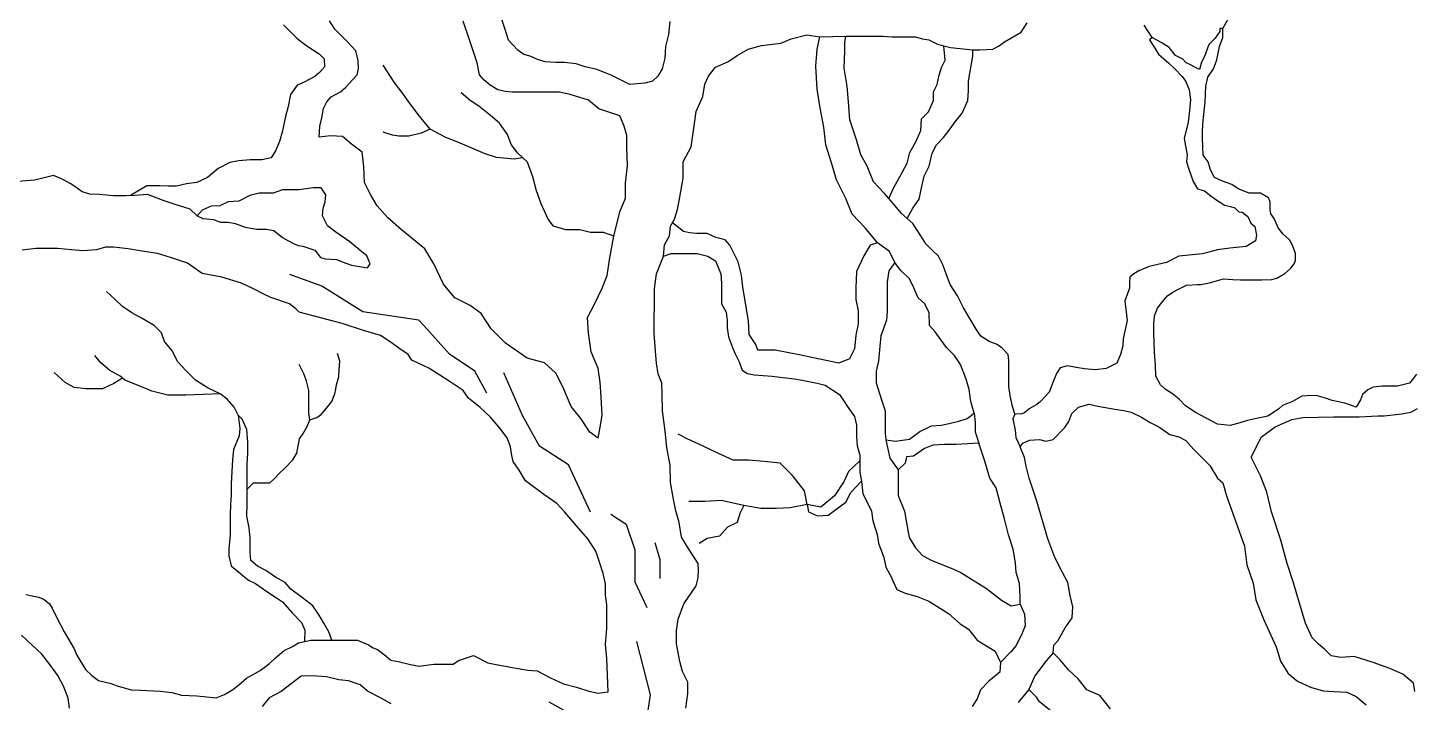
# Model space of a CAD drawing. Header units: millimetres. Extents: x -8050 to 7892, y -21 to 20150.
# Drawn here: x -4288 to 685, y 13272 to 15691 of the extents above; entities that cross this region are included whole.
import ezdxf

# ---------------------------------------------------------------- set-up
doc = ezdxf.new("R2010")
doc.units = ezdxf.units.MM
doc.layers.add('ceco.net 158', color=7, linetype='Continuous')

msp = doc.modelspace()

# ---------------------------------------------------------------- linework, layer by layer
at = {"layer": 'ceco.net 158'}
for p, q in [((-3186.1, 15685.5), (-3205.9, 15715.8)), ((-2575.1, 15684.8), (-2590.8, 15731.7)), ((-1, 15688.9), (20.2, 15726.3)), ((-3370.5, 15701.4), (-3323.1, 15654.1)), ((-3140, 15639.5), (-3186.1, 15685.5)), ((-2704.2, 15651.3), (-2726.1, 15714.7)), ((-2563.9, 15646.8), (-2575.1, 15684.8)), ((-1989.4, 15666.9), (-2000.6, 15624.4)), ((-1984.9, 15713.8), (-1989.4, 15666.9)), ((-1549.4, 15651.8), (-1493.6, 15665.2)), ((-1493.6, 15665.2), (-1446.7, 15658.5)), ((-784.2, 15640.6), (-725, 15675.2)), ((-725, 15675.2), (-703.7, 15709.1)), ((-255.1, 15656), (-283.6, 15700.8)), ((-12, 15678), (-29.2, 15654.3)), ((-1, 15688.9), (-12, 15688.9)), ((-12, 15688.9), (-12, 15678)), ((-2, 15656.1), (-1, 15688.9)), ((-3323.1, 15654.1), (-3290.4, 15628.6)), ((-3290.4, 15628.6), (-3243.1, 15597.7)), ((-3111.1, 15607.9), (-3140, 15639.5)), ((-2676.3, 15565.8), (-2704.2, 15651.3)), ((-2530.4, 15611), (-2563.9, 15646.8)), ((-2000.6, 15624.4), (-2002.8, 15582)), ((-1703.3, 15613.9), (-1656.4, 15627.2)), ((-1656.4, 15627.2), (-1587.3, 15636.2)), ((-1587.3, 15636.2), (-1549.4, 15651.8)), ((-1456.1, 15614.5), (-1446.7, 15658.5)), ((-1446.7, 15658.5), (-1353.1, 15660.7)), ((-1357.6, 15638), (-1353.1, 15660.7)), ((-1357.6, 15608.9), (-1357.6, 15638)), ((-1353.1, 15660.7), (-1312.9, 15660.7)), ((-1312.9, 15660.7), (-1261.6, 15660.7)), ((-1261.6, 15660.7), (-1221.4, 15660.7)), ((-1221.4, 15660.7), (-1188, 15658.5)), ((-1188, 15658.5), (-1138.9, 15658.5)), ((-1138.9, 15658.5), (-1105.4, 15658.5)), ((-1105.4, 15658.5), (-1078.7, 15651.8)), ((-1078.7, 15651.8), (-1056.4, 15647.3)), ((-1056.4, 15647.3), (-1025.1, 15631.7)), ((-1025.1, 15631.7), (-978.3, 15620.6)), ((-996.9, 15575.3), (-1001.7, 15626.1)), ((-978.3, 15620.6), (-898, 15611.6)), ((-826.6, 15613.9), (-806.5, 15625)), ((-806.5, 15625), (-784.2, 15640.6)), ((-255.1, 15656), (-264.3, 15648)), ((-264.3, 15648), (-244.8, 15618.3)), ((-223.1, 15637.7), (-255.1, 15656)), ((-244.8, 15618.3), (-232.2, 15596.5)), ((-194.5, 15620.5), (-223.1, 15637.7)), ((-171.6, 15591.9), (-194.5, 15620.5)), ((-52, 15630.7), (-67.4, 15588)), ((-29.2, 15654.3), (-52, 15630.7)), ((-22.9, 15576.1), (-13.8, 15624.3)), ((-13.8, 15624.3), (-2, 15656.1)), ((-3243.1, 15597.7), (-3224.9, 15579.5)), ((-3224.9, 15579.5), (-3223, 15550.4)), ((-3103.2, 15573.7), (-3111.1, 15607.9)), ((-3101.9, 15543.4), (-3103.2, 15573.7)), ((-2667.6, 15522.6), (-2676.3, 15565.8)), ((-2508.1, 15595.4), (-2530.4, 15611)), ((-2485.7, 15588.7), (-2508.1, 15595.4)), ((-2458.9, 15577.5), (-2485.7, 15588.7)), ((-2432, 15568.6), (-2458.9, 15577.5)), ((-2394, 15566.3), (-2432, 15568.6)), ((-2362.7, 15566.3), (-2394, 15566.3)), ((-2320.3, 15561.8), (-2362.7, 15566.3)), ((-2002.8, 15582), (-2011.8, 15544)), ((-1821.5, 15549.2), (-1776.9, 15569.3)), ((-1776.9, 15569.3), (-1743.4, 15591.6)), ((-1743.4, 15591.6), (-1703.3, 15613.9)), ((-1461.2, 15552.9), (-1456.1, 15614.5)), ((-1359.8, 15546.2), (-1357.6, 15608.9)), ((-1010.3, 15548.4), (-996.9, 15575.3)), ((-902.8, 15561.9), (-898.3, 15588.7)), ((-898.3, 15588.7), (-898, 15611.6)), ((-898, 15611.6), (-873.5, 15611.6)), ((-873.5, 15611.6), (-826.6, 15613.9)), ((-232.2, 15596.5), (-195.6, 15564.5)), ((-145.3, 15578.2), (-171.6, 15591.9)), ((-133.8, 15566.8), (-145.3, 15578.2)), ((-84.7, 15541.6), (-133.8, 15566.8)), ((-77.4, 15567.1), (-84.7, 15541.6)), ((-67.4, 15588), (-77.4, 15567.1)), ((-34.7, 15544.3), (-22.9, 15576.1)), ((-3241.2, 15530.4), (-3257.6, 15515.8)), ((-3223, 15550.4), (-3241.2, 15530.4)), ((-3124.2, 15502.6), (-3105.8, 15522.4)), ((-3105.8, 15522.4), (-3101.9, 15543.4)), ((-2973.5, 15496), (-3013.6, 15557.1)), ((-2650.3, 15503.6), (-2667.6, 15522.6)), ((-2289, 15550.7), (-2320.3, 15561.8)), ((-2246.5, 15541.7), (-2289, 15550.7)), ((-2195.1, 15521.6), (-2246.5, 15541.7)), ((-2128, 15488.1), (-2195.1, 15521.6)), ((-2027.4, 15517.1), (-2047.5, 15499.3)), ((-2011.8, 15544), (-2027.4, 15517.1)), ((-1859.4, 15489), (-1846, 15518)), ((-1846, 15518), (-1821.5, 15549.2)), ((-1456.1, 15470.9), (-1461.2, 15552.9)), ((-1348.6, 15481.2), (-1359.8, 15546.2)), ((-1026, 15488), (-1019.3, 15521.5)), ((-1019.3, 15521.5), (-1010.3, 15548.4)), ((-914, 15499.2), (-902.8, 15561.9)), ((-195.6, 15564.5), (-175, 15545)), ((-175, 15545), (-147.6, 15516.4)), ((-147.6, 15516.4), (-133.8, 15498.1)), ((-55.6, 15513.4), (-34.7, 15544.3)), ((-3321.3, 15484.9), (-3345, 15452.1)), ((-3295.8, 15495.8), (-3321.3, 15484.9)), ((-3257.6, 15515.8), (-3295.8, 15495.8)), ((-3166.4, 15461.8), (-3146.6, 15477.6)), ((-3146.6, 15477.6), (-3124.2, 15502.6)), ((-2946.1, 15460.1), (-2973.5, 15496)), ((-2629.6, 15484.6), (-2650.3, 15503.6)), ((-2601.9, 15469), (-2629.6, 15484.6)), ((-2574.3, 15462.1), (-2601.9, 15469)), ((-2074.4, 15492.6), (-2128, 15488.1)), ((-2047.5, 15499.3), (-2074.4, 15492.6)), ((-1866.1, 15444.4), (-1859.4, 15489)), ((-1445.8, 15404.2), (-1456.1, 15470.9)), ((-1344.1, 15425.2), (-1348.6, 15481.2)), ((-1039.4, 15461.1), (-1026, 15488)), ((-914, 15465.6), (-914, 15499.2)), ((-133.8, 15498.1), (-122.4, 15468.4)), ((-122.4, 15468.4), (-117.8, 15434.1)), ((-63.8, 15452.5), (-62.9, 15481.6)), ((-62.9, 15481.6), (-55.6, 15513.4)), ((-3345, 15452.1), (-3354.1, 15408.4)), ((-3226.9, 15401.3), (-3215.1, 15425)), ((-3215.1, 15425), (-3199.3, 15443.4)), ((-3199.3, 15443.4), (-3166.4, 15461.8)), ((-2916.6, 15418), (-2946.1, 15460.1)), ((-2882.8, 15373.7), (-2916.6, 15418)), ((-2701.4, 15430.6), (-2733.1, 15458)), ((-2669.8, 15409.5), (-2701.4, 15430.6)), ((-2550.1, 15460.4), (-2574.3, 15462.1)), ((-2489.6, 15460.4), (-2550.1, 15460.4)), ((-2446.4, 15460.4), (-2489.6, 15460.4)), ((-2380.7, 15460.4), (-2446.4, 15460.4)), ((-2342.7, 15451.7), (-2380.7, 15460.4)), ((-2277, 15431), (-2342.7, 15451.7)), ((-2239, 15399.9), (-2277, 15431)), ((-1890.7, 15390.8), (-1866.1, 15444.4)), ((-1339.6, 15360.3), (-1344.1, 15425.2)), ((-1057.4, 15389.4), (-1039.4, 15429.7)), ((-1039.4, 15429.7), (-1039.4, 15461.1)), ((-936.4, 15384.9), (-916.2, 15429.7)), ((-916.2, 15429.7), (-914, 15465.6)), ((-117.8, 15434.1), (-121.3, 15394)), ((-71.9, 15358.1), (-64.7, 15424.3)), ((-64.7, 15424.3), (-63.8, 15452.5)), ((-3365, 15368.4), (-3374.1, 15321.1)), ((-3354.1, 15408.4), (-3365, 15368.4)), ((-3240.1, 15338.1), (-3233.5, 15368.4)), ((-3233.5, 15368.4), (-3226.9, 15401.3)), ((-2844.9, 15327.3), (-2882.8, 15373.7)), ((-2627.6, 15375.8), (-2669.8, 15409.5)), ((-2596, 15348.4), (-2627.6, 15375.8)), ((-2164.7, 15375.7), (-2239, 15399.9)), ((-2149.1, 15337.7), (-2164.7, 15375.7)), ((-1897.4, 15339.5), (-1890.7, 15390.8)), ((-1433, 15335), (-1445.8, 15404.2)), ((-1082, 15364.8), (-1057.4, 15389.4)), ((-961, 15353.6), (-936.4, 15384.9)), ((-121.3, 15394), (-125.8, 15352.9)), ((-3374.1, 15321.1), (-3385, 15282.9)), ((-3242.4, 15298.4), (-3240.1, 15338.1)), ((-2844.9, 15327.3), (-2876.5, 15312.5)), ((-2787.9, 15297.8), (-2844.9, 15327.3)), ((-2566.5, 15308.3), (-2596, 15348.4)), ((-2138.7, 15304.9), (-2149.1, 15337.7)), ((-1908.5, 15263.7), (-1897.4, 15339.5)), ((-1425.3, 15270.8), (-1433, 15335)), ((-1315, 15288.6), (-1339.6, 15360.3)), ((-1102.2, 15281.9), (-1084.2, 15322.2)), ((-1084.2, 15322.2), (-1082, 15364.8)), ((-1003.6, 15297.6), (-978.9, 15328.9)), ((-978.9, 15328.9), (-961, 15353.6)), ((-125.8, 15352.9), (-140.7, 15293.4)), ((-74, 15321), (-71.9, 15358.1)), ((-74, 15292.2), (-74, 15321)), ((-3385, 15282.9), (-3399.6, 15250.1)), ((-3201.8, 15303.8), (-3242.4, 15298.4)), ((-3158.6, 15301.1), (-3201.8, 15303.8)), ((-3126.1, 15274), (-3158.6, 15301.1)), ((-3088.3, 15244.3), (-3126.1, 15274)), ((-2979.8, 15306.2), (-3013.6, 15316.7)), ((-2956.6, 15302), (-2979.8, 15306.2)), ((-2920.8, 15302), (-2956.6, 15302)), ((-2876.5, 15312.5), (-2920.8, 15302)), ((-2745.7, 15280.9), (-2787.9, 15297.8)), ((-2705.7, 15264), (-2745.7, 15280.9)), ((-2553.8, 15272.5), (-2566.5, 15308.3)), ((-2530.6, 15240.8), (-2553.8, 15272.5)), ((-2138.7, 15259.9), (-2138.7, 15304.9)), ((-1404.8, 15206.7), (-1425.3, 15270.8)), ((-1299.3, 15234.8), (-1315, 15288.6)), ((-1124.6, 15243.8), (-1102.2, 15281.9)), ((-1043.9, 15241.6), (-1028.2, 15270.7)), ((-1028.2, 15270.7), (-1003.6, 15297.6)), ((-140.7, 15293.4), (-129.3, 15235)), ((-73, 15265.4), (-74, 15292.2)), ((-3414.2, 15224.6), (-3448.7, 15217.4)), ((-3399.6, 15250.1), (-3414.2, 15224.6)), ((-3082.9, 15192.9), (-3088.3, 15244.3)), ((-2646.6, 15238.7), (-2705.7, 15264)), ((-2606.5, 15226.1), (-2646.6, 15238.7)), ((-2543.3, 15219.8), (-2606.5, 15226.1)), ((-2512.7, 15225), (-2543.3, 15219.8)), ((-2494.8, 15209.2), (-2530.6, 15240.8)), ((-2136.4, 15196.4), (-2138.7, 15259.9)), ((-1937.5, 15210.2), (-1908.5, 15263.7)), ((-1276.9, 15194.5), (-1299.3, 15234.8)), ((-1133.5, 15205.7), (-1124.6, 15243.8)), ((-1055.1, 15194.5), (-1043.9, 15241.6)), ((-129.3, 15235), (-131.6, 15209.9)), ((-71.9, 15234.5), (-73, 15265.4)), ((-54.4, 15209.8), (-71.9, 15234.5)), ((-3605.3, 15186.4), (-3643.5, 15153.7)), ((-3563.4, 15208.3), (-3605.3, 15186.4)), ((-3530.6, 15213.7), (-3563.4, 15208.3)), ((-3490.6, 15217.4), (-3530.6, 15213.7)), ((-3448.7, 15217.4), (-3490.6, 15217.4)), ((-3080.1, 15136.1), (-3082.9, 15192.9)), ((-2475.8, 15156.5), (-2494.8, 15209.2)), ((-2143.4, 15133.1), (-2136.4, 15196.4)), ((-1937.5, 15152.2), (-1937.5, 15210.2)), ((-1386.8, 15145.2), (-1404.8, 15206.7)), ((-1254.5, 15138.5), (-1276.9, 15194.5)), ((-1158.2, 15158.7), (-1133.5, 15205.7)), ((-1073, 15158.7), (-1055.1, 15194.5)), ((-131.6, 15209.9), (-124.7, 15187)), ((-124.7, 15187), (-108.1, 15139.2)), ((-46.2, 15182), (-54.4, 15209.8)), ((-31.8, 15154.1), (-46.2, 15182)), ((-4263.4, 15144.8), (-4340.6, 15138.5)), ((-4228.7, 15152.7), (-4263.4, 15144.8)), ((-4195.6, 15160.6), (-4228.7, 15152.7)), ((-4167.2, 15149.5), (-4195.6, 15160.6)), ((-4135.7, 15132.2), (-4167.2, 15149.5)), ((-4118.4, 15121.2), (-4135.7, 15132.2)), ((-4093.2, 15102.3), (-4118.4, 15121.2)), ((-3860.1, 15124.6), (-3919.8, 15088.9)), ((-3843.7, 15124.6), (-3860.1, 15124.6)), ((-3814.6, 15124.6), (-3843.7, 15124.6)), ((-3783.7, 15122.7), (-3814.6, 15124.6)), ((-3754.5, 15122.7), (-3783.7, 15122.7)), ((-3718.1, 15131.8), (-3754.5, 15122.7)), ((-3681.7, 15135.5), (-3718.1, 15131.8)), ((-3643.5, 15153.7), (-3681.7, 15135.5)), ((-3058.5, 15092.9), (-3080.1, 15136.1)), ((-2463.1, 15105.9), (-2475.8, 15156.5)), ((-2143.4, 15080.4), (-2143.4, 15133.1)), ((-1948.7, 15083.1), (-1937.5, 15152.2)), ((-1353.5, 15078.5), (-1386.8, 15145.2)), ((-1216.4, 15098.2), (-1254.5, 15138.5)), ((-1182.8, 15116.1), (-1158.2, 15158.7)), ((-1091, 15075.8), (-1079.8, 15127.3)), ((-1079.8, 15127.3), (-1073, 15158.7)), ((-108.1, 15139.2), (-92, 15113.9)), ((-2.9, 15140.7), (-31.8, 15154.1)), ((31.1, 15129.4), (-2.9, 15140.7)), ((53.8, 15112.9), (31.1, 15129.4)), ((-4064.8, 15094.4), (-4093.2, 15102.3)), ((-4030.1, 15092.8), (-4064.8, 15094.4)), ((-4004.9, 15091.2), (-4030.1, 15092.8)), ((-3981.3, 15088.1), (-4004.9, 15091.2)), ((-3935.6, 15088.1), (-3981.3, 15088.1)), ((-3904, 15089.7), (-3935.6, 15088.1)), ((-3858.3, 15092.8), (-3904, 15089.7)), ((-3798.5, 15070.8), (-3858.3, 15092.8)), ((-3759.1, 15056.6), (-3798.5, 15070.8)), ((-3530.3, 15068.7), (-3568.9, 15066.5)), ((-3491.7, 15089.2), (-3530.3, 15068.7)), ((-3457.6, 15098.2), (-3491.7, 15089.2)), ((-3407.6, 15098.2), (-3457.6, 15098.2)), ((-3373.6, 15109.6), (-3407.6, 15098.2)), ((-3314.5, 15109.6), (-3373.6, 15109.6)), ((-3264.6, 15116.4), (-3314.5, 15109.6)), ((-3235.1, 15116.4), (-3264.6, 15116.4)), ((-3219.2, 15091.4), (-3235.1, 15116.4)), ((-3221.4, 15066.5), (-3219.2, 15091.4)), ((-3034.2, 15052.3), (-3058.5, 15092.9)), ((-2446.3, 15059.5), (-2463.1, 15105.9)), ((-2164.5, 15031.2), (-2143.4, 15080.4)), ((-1957.1, 15039.4), (-1948.7, 15083.1)), ((-1330.4, 15022.1), (-1353.5, 15078.5)), ((-1182.8, 15060.1), (-1216.4, 15098.2)), ((-1199.6, 15079.2), (-1182.8, 15116.1)), ((-1113.4, 15044.5), (-1091, 15075.8)), ((-92, 15113.9), (-66.7, 15105.9)), ((-66.7, 15105.9), (-44.5, 15088.7)), ((-44.5, 15088.7), (-26.3, 15075.6)), ((-26.3, 15075.6), (-10.2, 15064.5)), ((92.9, 15097.5), (53.8, 15112.9)), ((133.1, 15097.5), (92.9, 15097.5)), ((162, 15081), (133.1, 15097.5)), ((168.2, 15066.6), (162, 15081)), ((-3705.5, 15040.8), (-3759.1, 15056.6)), ((-3680.1, 15016.5), (-3705.5, 15040.8)), ((-3662, 15036.9), (-3680.1, 15016.5)), ((-3630.2, 15050.6), (-3662, 15036.9)), ((-3598.4, 15052.8), (-3630.2, 15050.6)), ((-3568.9, 15066.5), (-3598.4, 15052.8)), ((-3230.5, 15016.5), (-3228.2, 15043.8)), ((-3228.2, 15043.8), (-3221.4, 15066.5)), ((-2996.3, 15009.1), (-3034.2, 15052.3)), ((-2420.9, 15004.7), (-2446.3, 15059.5)), ((-2185.6, 14943.3), (-2164.5, 15031.2)), ((-1968.2, 15004.7), (-1957.1, 15039.4)), ((-1284.2, 14973.3), (-1330.4, 15022.1)), ((-1153.7, 15024.3), (-1182.8, 15060.1)), ((-1113.7, 14989.4), (-1153.7, 15024.3)), ((-1133.7, 15006.9), (-1113.4, 15044.5)), ((-10.2, 15064.5), (4, 15054.4)), ((4, 15054.4), (26.2, 15050.3)), ((26.2, 15050.3), (41.3, 15045.3)), ((41.3, 15045.3), (56.5, 15031.2)), ((56.5, 15031.2), (67.6, 15029.1)), ((67.6, 15029.1), (87.8, 15014)), ((168.2, 15039.8), (168.2, 15066.6)), ((171.3, 15023.3), (168.2, 15039.8)), ((182.6, 15006.8), (171.3, 15023.3)), ((-3680.1, 15016.5), (-3659.7, 15007.4)), ((-3659.7, 15007.4), (-3621.1, 15002.9)), ((-3621.1, 15002.9), (-3596.1, 14993.8)), ((-3596.1, 14993.8), (-3568.9, 14993.8)), ((-3568.9, 14993.8), (-3543.9, 14989.3)), ((-3543.9, 14989.3), (-3507.5, 14975.7)), ((-3507.5, 14975.7), (-3466.7, 14968.8)), ((-3212.3, 14980.2), (-3230.5, 15016.5)), ((-3182.8, 14957.5), (-3212.3, 14980.2)), ((-2947.6, 14965.8), (-2996.3, 15009.1)), ((-2402, 14979.4), (-2420.9, 15004.7)), ((-2357.7, 14966.7), (-2402, 14979.4)), ((-1985.5, 14944.6), (-1982.4, 14979.4)), ((-1982.4, 14979.4), (-1968.2, 15004.7)), ((-1935.5, 14960.3), (-1975.3, 14992)), ((-1240.6, 14919.5), (-1284.2, 14973.3)), ((-1085.1, 14945), (-1113.7, 14989.4)), ((87.8, 15014), (98.9, 14990.8)), ((98.9, 14990.8), (113, 14977.7)), ((113, 14977.7), (119.1, 14947.4)), ((196.8, 14973.8), (182.6, 15006.8)), ((215.5, 14950.5), (196.8, 14973.8)), ((-3466.7, 14968.8), (-3432.6, 14968.8)), ((-3432.6, 14968.8), (-3405.4, 14964.3)), ((-3405.4, 14964.3), (-3373.6, 14939.3)), ((-3373.6, 14939.3), (-3355.4, 14928)), ((-3355.4, 14928), (-3330.4, 14914.4)), ((-3132.9, 14923.4), (-3182.8, 14957.5)), ((-3096.5, 14893.9), (-3132.9, 14923.4)), ((-2863.8, 14898.2), (-2947.6, 14965.8)), ((-2307.1, 14966.7), (-2357.7, 14966.7)), ((-2269.1, 14956.2), (-2307.1, 14966.7)), ((-2222.7, 14956.2), (-2269.1, 14956.2)), ((-2185.6, 14943.3), (-2222.7, 14956.2)), ((-2199.6, 14866), (-2185.6, 14943.3)), ((-2004.5, 14913), (-1985.5, 14944.6)), ((-1914, 14955.2), (-1935.5, 14960.3)), ((-1887.5, 14952.7), (-1914, 14955.2)), ((-1851, 14952.7), (-1887.5, 14952.7)), ((-1819.4, 14938.8), (-1851, 14952.7)), ((-1786.6, 14930), (-1819.4, 14938.8)), ((-1770.2, 14911.1), (-1786.6, 14930)), ((-1240.6, 14919.5), (-1266.3, 14911.8)), ((-1197, 14888.7), (-1240.6, 14919.5)), ((-1066.1, 14916.4), (-1085.1, 14945)), ((116, 14927.2), (82.7, 14906)), ((119.1, 14947.4), (116, 14927.2)), ((237.7, 14930.6), (215.5, 14950.5)), ((247, 14914.3), (237.7, 14930.6)), ((-4258.5, 14898.9), (-4308, 14893.2)), ((-4181.5, 14899.8), (-4258.5, 14898.9)), ((-4131.1, 14894.1), (-4181.5, 14899.8)), ((-4090.2, 14891.3), (-4131.1, 14894.1)), ((-4041.6, 14895.1), (-4090.2, 14891.3)), ((-4009.3, 14903.6), (-4041.6, 14895.1)), ((-3979.8, 14904.6), (-4009.3, 14903.6)), ((-3927.5, 14897.9), (-3979.8, 14904.6)), ((-3878, 14890.3), (-3927.5, 14897.9)), ((-3821.9, 14881.7), (-3878, 14890.3)), ((-3776.3, 14867.5), (-3821.9, 14881.7)), ((-3330.4, 14914.4), (-3316.8, 14909.8)), ((-3316.8, 14909.8), (-3300.9, 14907.5)), ((-3300.9, 14907.5), (-3257.8, 14893.9)), ((-3257.8, 14893.9), (-3237.3, 14866.7)), ((-3071.6, 14873.5), (-3096.5, 14893.9)), ((-3060.2, 14844), (-3071.6, 14873.5)), ((-2831.3, 14844.1), (-2863.8, 14898.2)), ((-2032.9, 14808.8), (-2007.3, 14871.7)), ((-2007.3, 14871.7), (-2004.5, 14913)), ((-2007.3, 14871.7), (-1980.4, 14881.5)), ((-1980.4, 14881.5), (-1929, 14881.5)), ((-1929, 14881.5), (-1887.4, 14881.5)), ((-1887.4, 14881.5), (-1848.3, 14871.7)), ((-1848.3, 14871.7), (-1821.4, 14854.6)), ((-1755.1, 14882.1), (-1770.2, 14911.1)), ((-1740, 14851.8), (-1755.1, 14882.1)), ((-1289.3, 14873.3), (-1315, 14816.9)), ((-1266.3, 14911.8), (-1289.3, 14873.3)), ((-1177.4, 14849.5), (-1197, 14888.7)), ((-1042.2, 14892.6), (-1066.1, 14916.4)), ((-1021.6, 14872), (-1042.2, 14892.6)), ((-1004.2, 14838.7), (-1021.6, 14872)), ((-159.6, 14871.7), (-204, 14849.5)), ((-74.8, 14879.8), (-159.6, 14871.7)), ((-20.3, 14894.9), (-74.8, 14879.8)), ((24.1, 14901), (-20.3, 14894.9)), ((82.7, 14906), (24.1, 14901)), ((258.7, 14881.6), (247, 14914.3)), ((258.7, 14855.9), (258.7, 14881.6)), ((-3715, 14847.1), (-3776.3, 14867.5)), ((-3662.2, 14809.9), (-3715, 14847.1)), ((-3237.3, 14866.7), (-3221.4, 14862.1)), ((-3221.4, 14862.1), (-3180.6, 14859.9)), ((-3180.6, 14859.9), (-3146.5, 14846.2)), ((-3146.5, 14846.2), (-3126.1, 14839.4)), ((-3126.1, 14839.4), (-3069.3, 14830.4)), ((-3069.3, 14830.4), (-3060.2, 14844)), ((-2796.2, 14771.1), (-2831.3, 14844.1)), ((-2210.2, 14802.8), (-2199.6, 14866)), ((-1821.4, 14854.6), (-1801.8, 14808.1)), ((-1728, 14804.1), (-1740, 14851.8)), ((-1177.4, 14849.5), (-1199.2, 14819)), ((-1157.7, 14821.1), (-1177.4, 14849.5)), ((-1125, 14790.6), (-1157.7, 14821.1)), ((-993, 14805.3), (-1004.2, 14838.7)), ((-279.7, 14829.3), (-303, 14819.2)), ((-265.6, 14835.3), (-279.7, 14829.3)), ((-204, 14849.5), (-265.6, 14835.3)), ((221.3, 14810.3), (242.3, 14829)), ((242.3, 14829), (254, 14844.2)), ((254, 14844.2), (258.7, 14855.9)), ((-3591.8, 14796.2), (-3662.2, 14809.9)), ((-3521.5, 14774.8), (-3591.8, 14796.2)), ((-3478.5, 14755.2), (-3521.5, 14774.8)), ((-3232.5, 14764), (-3348.3, 14806.7)), ((-2755.6, 14722.4), (-2796.2, 14771.1)), ((-2227.8, 14757.1), (-2210.2, 14802.8)), ((-2039.3, 14755.1), (-2032.9, 14808.8)), ((-1801.8, 14808.1), (-1799.4, 14773.9)), ((-1799.4, 14773.9), (-1799.4, 14729.9)), ((-1722.9, 14760.5), (-1728, 14804.1)), ((-1315, 14816.9), (-1317.6, 14757.9)), ((-1199.2, 14819), (-1205.7, 14779.7)), ((-1205.7, 14779.7), (-1205.7, 14744.8)), ((-1109.8, 14757.9), (-1125, 14790.6)), ((-978.8, 14770.4), (-993, 14805.3)), ((-953.4, 14729.2), (-978.8, 14770.4)), ((-335.3, 14796), (-336.3, 14778.8)), ((-336.3, 14778.8), (-336.3, 14757.6)), ((-320.1, 14808.1), (-335.3, 14796)), ((-303, 14819.2), (-320.1, 14808.1)), ((-131.4, 14768.3), (-91.7, 14770.6)), ((-91.7, 14770.6), (-80, 14770.6)), ((-80, 14770.6), (-49.6, 14776.5)), ((-49.6, 14776.5), (0.6, 14790.5)), ((0.6, 14790.5), (34.5, 14788.2)), ((34.5, 14788.2), (62.5, 14787)), ((62.5, 14787), (101, 14787)), ((101, 14787), (138.4, 14787)), ((138.4, 14787), (174.6, 14788.2)), ((174.6, 14788.2), (192.1, 14792.8)), ((192.1, 14792.8), (221.3, 14810.3)), ((-3974.5, 14716), (-4005.4, 14744.8)), ((-3441.3, 14735.7), (-3478.5, 14755.2)), ((-3415.9, 14723.9), (-3441.3, 14735.7)), ((-3349.5, 14700.5), (-3415.9, 14723.9)), ((-3086.1, 14672.6), (-3232.5, 14764)), ((-2701.5, 14695.4), (-2755.6, 14722.4)), ((-2255.9, 14697.3), (-2227.8, 14757.1)), ((-2039.3, 14701.3), (-2039.3, 14755.1)), ((-1799.4, 14729.9), (-1799.4, 14700.5)), ((-1702.3, 14639.9), (-1722.9, 14760.5)), ((-1317.6, 14757.9), (-1317.6, 14716.9)), ((-1205.7, 14744.8), (-1205.7, 14714.3)), ((-1094.5, 14723), (-1109.8, 14757.9)), ((-1070.5, 14701.2), (-1094.5, 14723)), ((-931.1, 14686.3), (-953.4, 14729.2)), ((-336.3, 14757.6), (-352.4, 14712.2)), ((-220.1, 14705.3), (-200.3, 14729.8)), ((-200.3, 14729.8), (-180.4, 14742.6)), ((-180.4, 14742.6), (-160.6, 14753.1)), ((-160.6, 14753.1), (-131.4, 14768.3)), ((-3947.7, 14691.2), (-3974.5, 14716)), ((-3914.7, 14668.5), (-3947.7, 14691.2)), ((-3326, 14682.9), (-3349.5, 14700.5)), ((-3314.3, 14671.2), (-3326, 14682.9)), ((-3159.9, 14630.2), (-3314.3, 14671.2)), ((-2884.9, 14642.1), (-3086.1, 14672.6)), ((-2661, 14665.7), (-2701.5, 14695.4)), ((-2280.5, 14651.6), (-2255.9, 14697.3)), ((-2040.8, 14642.9), (-2039.3, 14701.3)), ((-1799.4, 14700.5), (-1782.3, 14671.2)), ((-1782.3, 14671.2), (-1779.8, 14641.8)), ((-1317.6, 14716.9), (-1309.9, 14675.8)), ((-1309.9, 14675.8), (-1309.9, 14629.7)), ((-1205.7, 14675.1), (-1207.9, 14642.4)), ((-1205.7, 14714.3), (-1205.7, 14699)), ((-1205.7, 14699), (-1205.7, 14675.1)), ((-1055.3, 14668.5), (-1070.5, 14701.2)), ((-886.7, 14610.2), (-931.1, 14686.3)), ((-352.4, 14712.2), (-344.5, 14641.7)), ((-247, 14657.4), (-235.3, 14685.4)), ((-235.3, 14685.4), (-220.1, 14705.3)), ((-3877.6, 14647.9), (-3914.7, 14668.5)), ((-3834.3, 14623.2), (-3877.6, 14647.9)), ((-3807.5, 14596.4), (-3834.3, 14623.2)), ((-3083.7, 14604.7), (-3159.9, 14630.2)), ((-2866.6, 14623.8), (-2884.9, 14642.1)), ((-2775.1, 14520.2), (-2866.6, 14623.8)), ((-2625.8, 14611.6), (-2661, 14665.7)), ((-2277, 14595.4), (-2280.5, 14651.6)), ((-2040.8, 14595.5), (-2040.8, 14642.9)), ((-1779.8, 14641.8), (-1779.8, 14614.9)), ((-1699.8, 14591.2), (-1702.3, 14639.9)), ((-1309.9, 14629.7), (-1317.6, 14588.6)), ((-1207.9, 14642.4), (-1227.5, 14585.7)), ((-1053.1, 14622.7), (-1055.3, 14668.5)), ((-1033.4, 14600.9), (-1053.1, 14622.7)), ((-344.5, 14641.7), (-358.5, 14575.7)), ((-249.3, 14628.2), (-247, 14657.4)), ((-249.3, 14596.7), (-249.3, 14628.2)), ((-3797.2, 14565.5), (-3807.5, 14596.4)), ((-3023.1, 14587.2), (-3083.7, 14604.7)), ((-2984, 14561.8), (-3023.1, 14587.2)), ((-2574.4, 14560.2), (-2625.8, 14611.6)), ((-2266.4, 14528.6), (-2277, 14595.4)), ((-2036.1, 14530.7), (-2040.8, 14595.5)), ((-1779.8, 14614.9), (-1774.9, 14583.1)), ((-1774.9, 14583.1), (-1760.2, 14544)), ((-1676.7, 14555.3), (-1699.8, 14591.2)), ((-1317.6, 14588.6), (-1322.7, 14539.9)), ((-1227.5, 14585.7), (-1231.9, 14548.6)), ((-1011.6, 14570.4), (-1033.4, 14600.9)), ((-869.2, 14584.8), (-886.7, 14610.2)), ((-839.1, 14565.7), (-869.2, 14584.8)), ((-358.5, 14575.7), (-359.8, 14550.3)), ((-248.2, 14562.8), (-249.3, 14596.7)), ((-3770.4, 14532.5), (-3797.2, 14565.5)), ((-3749.8, 14493.3), (-3770.4, 14532.5)), ((-3168.4, 14495.4), (-3176.6, 14522.2)), ((-3176.6, 14522.2), (-3176.6, 14522.2)), ((-2956.6, 14542.2), (-2984, 14561.8)), ((-2923.4, 14518.8), (-2956.6, 14542.2)), ((-2496, 14506.1), (-2574.4, 14560.2)), ((-2241.8, 14468.9), (-2266.4, 14528.6)), ((-2032.9, 14488), (-2036.1, 14530.7)), ((-1760.2, 14544), (-1750.5, 14522)), ((-1750.5, 14522), (-1735.8, 14492.6)), ((-1669, 14534.8), (-1676.7, 14555.3)), ((-1643.3, 14534.8), (-1669, 14534.8)), ((-1607.4, 14534.8), (-1643.3, 14534.8)), ((-1515.1, 14516.8), (-1607.4, 14534.8)), ((-1322.7, 14539.9), (-1340.7, 14504)), ((-1231.9, 14548.6), (-1236.3, 14496.3)), ((-992, 14544.2), (-1011.6, 14570.4)), ((-963.7, 14515.9), (-992, 14544.2)), ((-810.5, 14554.6), (-839.1, 14565.7)), ((-793.1, 14541.9), (-810.5, 14554.6)), ((-770.8, 14519.7), (-793.1, 14541.9)), ((-359.8, 14550.3), (-368.7, 14519.8)), ((-247, 14527.8), (-248.2, 14562.8)), ((-243.5, 14481.1), (-247, 14527.8)), ((-4026, 14489.2), (-4046.7, 14516)), ((-3993.1, 14462.4), (-4026, 14489.2)), ((-3720.9, 14462.4), (-3749.8, 14493.3)), ((-3296.2, 14448), (-3314.7, 14483)), ((-3170.4, 14464.5), (-3168.4, 14495.4)), ((-2909.7, 14499.2), (-2923.4, 14518.8)), ((-2849.1, 14469.9), (-2909.7, 14499.2)), ((-2683.7, 14459.2), (-2775.1, 14520.2)), ((-2433.8, 14489.9), (-2496, 14506.1)), ((-2393.2, 14452.1), (-2433.8, 14489.9)), ((-2026.6, 14450.1), (-2032.9, 14488)), ((-1735.8, 14492.6), (-1726, 14463.3)), ((-1430.4, 14498.9), (-1515.1, 14516.8)), ((-1379.1, 14488.6), (-1430.4, 14498.9)), ((-1340.7, 14504), (-1379.1, 14488.6)), ((-1236.3, 14496.3), (-1245, 14459.2)), ((-941.9, 14483.2), (-963.7, 14515.9)), ((-922.2, 14430.9), (-941.9, 14483.2)), ((-769.3, 14497.5), (-770.8, 14519.7)), ((-769.3, 14472.1), (-769.3, 14497.5)), ((-769.3, 14440.4), (-769.3, 14472.1)), ((-558, 14479.1), (-584.6, 14471.5)), ((-527.5, 14472.8), (-558, 14479.1)), ((-497, 14467.7), (-527.5, 14472.8)), ((-381.4, 14488), (-419.5, 14469)), ((-368.7, 14519.8), (-381.4, 14488)), ((-242.3, 14441.4), (-243.5, 14481.1)), ((-4153.9, 14419.1), (-4193, 14454.2)), ((-3955.9, 14441.8), (-3993.1, 14462.4)), ((-3947.7, 14434.6), (-3978.6, 14415)), ((-3939.4, 14427.4), (-3955.9, 14441.8)), ((-3881.7, 14404.7), (-3939.4, 14427.4)), ((-3685.9, 14427.4), (-3720.9, 14462.4)), ((-3640.5, 14398.5), (-3685.9, 14427.4)), ((-3287.9, 14423.3), (-3296.2, 14448)), ((-3279.7, 14390.3), (-3287.9, 14423.3)), ((-3180.7, 14410.9), (-3172.5, 14439.7)), ((-3172.5, 14439.7), (-3170.4, 14464.5)), ((-2810, 14444.5), (-2849.1, 14469.9)), ((-2772.9, 14421.1), (-2810, 14444.5)), ((-2641, 14380), (-2683.7, 14459.2)), ((-2512.9, 14300.7), (-2580, 14453.1)), ((-2368.9, 14403.4), (-2393.2, 14452.1)), ((-2234.8, 14419.7), (-2241.8, 14468.9)), ((-2014, 14416.9), (-2026.6, 14450.1)), ((-1726, 14463.3), (-1706.4, 14451.1)), ((-1706.4, 14451.1), (-1682, 14446.2)), ((-1682, 14446.2), (-1618.4, 14441.3)), ((-1618.4, 14441.3), (-1579.2, 14436.4)), ((-1579.2, 14436.4), (-1537.6, 14431.5)), ((-1537.6, 14431.5), (-1510.7, 14426.6)), ((-1510.7, 14426.6), (-1456.9, 14416.8)), ((-1245, 14459.2), (-1245, 14417.8)), ((-911.3, 14393.8), (-922.2, 14430.9)), ((-769.3, 14403.9), (-769.3, 14440.4)), ((-598.6, 14451.2), (-611.3, 14418.2)), ((-584.6, 14471.5), (-598.6, 14451.2)), ((-458.9, 14463.9), (-497, 14467.7)), ((-419.5, 14469), (-458.9, 14463.9)), ((-224.8, 14411), (-242.3, 14441.4)), ((678.8, 14429.1), (668.2, 14415.9)), ((693.4, 14449), (678.8, 14429.1)), ((-4120.9, 14400.6), (-4153.9, 14419.1)), ((-4079.6, 14396.5), (-4120.9, 14400.6)), ((-4019.9, 14396.5), (-4079.6, 14396.5)), ((-3978.6, 14415), (-4019.9, 14396.5)), ((-3842.5, 14388.2), (-3881.7, 14404.7)), ((-3784.8, 14373.8), (-3842.5, 14388.2)), ((-3720.9, 14373.8), (-3784.8, 14373.8)), ((-3659, 14375.8), (-3720.9, 14373.8)), ((-3597.2, 14377.9), (-3659, 14375.8)), ((-3597.2, 14377.9), (-3640.5, 14398.5)), ((-3572.5, 14359.4), (-3597.2, 14377.9)), ((-3279.7, 14347), (-3279.7, 14390.3)), ((-3197.2, 14351.1), (-3186.9, 14377.9)), ((-3186.9, 14377.9), (-3182.8, 14394.4)), ((-3182.8, 14394.4), (-3180.7, 14410.9)), ((-2726, 14389.8), (-2772.9, 14421.1)), ((-2706.4, 14362.4), (-2726, 14389.8)), ((-2339.1, 14333.1), (-2368.9, 14403.4)), ((-2231.3, 14367), (-2234.8, 14419.7)), ((-2012.5, 14375.6), (-2014, 14416.9)), ((-2011.2, 14316.6), (-2012.5, 14375.6)), ((-1456.9, 14416.8), (-1427.5, 14409.5)), ((-1427.5, 14409.5), (-1376.2, 14375.2)), ((-1376.2, 14375.2), (-1359.1, 14350.8)), ((-1245, 14417.8), (-1225.4, 14356.7)), ((-904.8, 14350.2), (-911.3, 14393.8)), ((-764.5, 14372.1), (-769.3, 14403.9)), ((-756.6, 14337.2), (-764.5, 14372.1)), ((-624, 14383.9), (-639.3, 14367.4)), ((-611.3, 14418.2), (-624, 14383.9)), ((-208.5, 14394.7), (-224.8, 14411)), ((-181.6, 14378.3), (-208.5, 14394.7)), ((-158.2, 14359.6), (-181.6, 14378.3)), ((333.4, 14372.2), (300.3, 14370.9)), ((366.4, 14362.9), (333.4, 14372.2)), ((500.1, 14376.2), (492.2, 14356.3)), ((518.7, 14392.1), (500.1, 14376.2)), ((537.2, 14402.6), (518.7, 14392.1)), ((570.3, 14405.3), (537.2, 14402.6)), ((595.4, 14405.3), (570.3, 14405.3)), ((624.5, 14405.3), (595.4, 14405.3)), ((668.2, 14415.9), (624.5, 14405.3)), ((-3547.7, 14330.5), (-3572.5, 14359.4)), ((-3533.3, 14301.6), (-3547.7, 14330.5)), ((-3279.7, 14309.9), (-3279.7, 14347)), ((-3234.3, 14305.8), (-3211.6, 14332.6)), ((-3211.6, 14332.6), (-3197.2, 14351.1)), ((-2665.4, 14329.2), (-2706.4, 14362.4)), ((-2628.3, 14294), (-2665.4, 14329.2)), ((-2304, 14289.8), (-2339.1, 14333.1)), ((-2227.8, 14300.2), (-2231.3, 14367)), ((-1359.1, 14350.8), (-1349.3, 14333.7)), ((-1349.3, 14333.7), (-1322.4, 14297)), ((-1225.4, 14356.7), (-1212.3, 14317.5)), ((-893.9, 14308.8), (-904.8, 14350.2)), ((-747.3, 14305.1), (-756.6, 14337.2)), ((-696.4, 14324.2), (-713, 14310.2)), ((-668.5, 14339.4), (-696.4, 14324.2)), ((-655.8, 14350.9), (-668.5, 14339.4)), ((-639.3, 14367.4), (-655.8, 14350.9)), ((-543.5, 14307.2), (-518.7, 14330.3)), ((-518.7, 14330.3), (-481.3, 14341)), ((-481.3, 14341), (-449.3, 14333.9)), ((-449.3, 14333.9), (-388.9, 14323.2)), ((-388.9, 14323.2), (-356.9, 14317.9)), ((-134.9, 14335.1), (-158.2, 14359.6)), ((-97.5, 14309.4), (-134.9, 14335.1)), ((199.7, 14324.6), (162.6, 14299.4)), ((212.9, 14336.5), (199.7, 14324.6)), ((248.6, 14351), (212.9, 14336.5)), ((281.7, 14369.6), (248.6, 14351)), ((300.3, 14370.9), (281.7, 14369.6)), ((390.3, 14353.7), (366.4, 14362.9)), ((436.6, 14344.4), (390.3, 14353.7)), ((476.3, 14329.9), (436.6, 14344.4)), ((492.2, 14356.3), (476.3, 14329.9)), ((673.2, 14312.8), (696.4, 14326)), ((-3518.9, 14287.2), (-3533.3, 14301.6)), ((-3533.3, 14301.6), (-3527.1, 14254.2)), ((-3502.4, 14250.1), (-3518.9, 14287.2)), ((-3285.9, 14260.4), (-3275.6, 14285.1)), ((-3275.6, 14285.1), (-3279.7, 14309.9)), ((-3275.6, 14285.1), (-3250.8, 14293.4)), ((-3250.8, 14293.4), (-3234.3, 14305.8)), ((-2595, 14255), (-2628.3, 14294)), ((-2452, 14191), (-2512.9, 14300.7)), ((-2271.5, 14241.2), (-2304, 14289.8)), ((-2234.8, 14258), (-2227.8, 14300.2)), ((-2001.2, 14243.7), (-2011.2, 14316.6)), ((-1322.4, 14297), (-1315, 14265.2)), ((-1212.3, 14317.5), (-1212.3, 14260.8)), ((-983.3, 14271.7), (-948.4, 14280.4)), ((-948.4, 14280.4), (-917.9, 14289.2)), ((-917.9, 14289.2), (-893.9, 14308.8)), ((-893.9, 14308.8), (-890.2, 14275.3)), ((-890.2, 14275.3), (-890.2, 14241.4)), ((-747.3, 14305.1), (-754.9, 14288.6)), ((-754.9, 14288.6), (-746, 14248)), ((-721.9, 14306.4), (-747.3, 14305.1)), ((-713, 14310.2), (-721.9, 14306.4)), ((-568.4, 14257.4), (-554.2, 14278.8)), ((-554.2, 14278.8), (-543.5, 14307.2)), ((-356.9, 14317.9), (-330.2, 14312.5)), ((-330.2, 14312.5), (-292.9, 14294.8)), ((-292.9, 14294.8), (-262.6, 14275.2)), ((-262.6, 14275.2), (-230.6, 14259.2)), ((-20, 14269), (-97.5, 14309.4)), ((87.2, 14282.2), (51.4, 14271.6)), ((118.9, 14290.2), (87.2, 14282.2)), ((149.4, 14295.5), (118.9, 14290.2)), ((162.6, 14299.4), (149.4, 14295.5)), ((186.7, 14259.8), (246.3, 14286.3)), ((246.3, 14286.3), (286, 14292.9)), ((286, 14292.9), (395.2, 14296.2)), ((395.2, 14296.2), (421.7, 14296.2)), ((421.7, 14296.2), (448.2, 14296.2)), ((448.2, 14296.2), (487.9, 14296.2)), ((487.9, 14296.2), (554.1, 14299.5)), ((554.1, 14299.5), (577.3, 14299.5)), ((577.3, 14299.5), (640.1, 14306.1)), ((640.1, 14306.1), (673.2, 14312.8)), ((-3529.2, 14227.4), (-3549.8, 14178)), ((-3527.1, 14254.2), (-3529.2, 14227.4)), ((-3498.2, 14204.8), (-3502.4, 14250.1)), ((-3312.7, 14217.1), (-3300.3, 14235.7)), ((-3300.3, 14235.7), (-3285.9, 14260.4)), ((-2567.7, 14219.8), (-2595, 14255)), ((-2241.8, 14219.4), (-2271.5, 14241.2)), ((-2241.8, 14219.4), (-2234.8, 14258)), ((-1996.2, 14186), (-2001.2, 14243.7)), ((-1923, 14216.3), (-1955, 14233.7)), ((-1315, 14265.2), (-1315, 14223.6)), ((-1315, 14223.6), (-1312.6, 14191.8)), ((-1212.3, 14260.8), (-1212.3, 14236.8)), ((-1212.3, 14236.8), (-1210.1, 14212.8)), ((-1125, 14215), (-1088, 14243.4)), ((-1088, 14243.4), (-1046.5, 14263)), ((-1046.5, 14263), (-1011.6, 14265.2)), ((-1011.6, 14265.2), (-983.3, 14271.7)), ((-890.2, 14241.4), (-876.6, 14201.6)), ((-746, 14248), (-743.4, 14221.3)), ((-609.8, 14213.8), (-568.4, 14257.4)), ((-230.6, 14259.2), (-191.5, 14232.6)), ((-191.5, 14232.6), (-159.5, 14223.7)), ((-159.5, 14223.7), (-134.6, 14211.2)), ((25, 14265), (-20, 14269)), ((51.4, 14271.6), (25, 14265)), ((100.6, 14150.6), (137.1, 14223.4)), ((137.1, 14223.4), (186.7, 14259.8)), ((-3549.8, 14178), (-3553.9, 14140.9)), ((-3498.2, 14165.6), (-3498.2, 14204.8)), ((-3323, 14165.6), (-3312.7, 14217.1)), ((-2555.9, 14188.5), (-2567.7, 14219.8)), ((-2552, 14157.3), (-2555.9, 14188.5)), ((-2348.3, 14123.9), (-2452, 14191)), ((-1983.6, 14120.7), (-1996.2, 14186)), ((-1864.9, 14190.1), (-1923, 14216.3)), ((-1809.7, 14164), (-1864.9, 14190.1)), ((-1312.6, 14191.8), (-1302.8, 14157.6)), ((-1210.1, 14212.8), (-1195.2, 14147.8)), ((-1210.1, 14212.8), (-1175.2, 14208.5)), ((-1175.2, 14208.5), (-1125, 14215)), ((-1071.8, 14181.8), (-1111.3, 14154.6)), ((-1042.1, 14194.1), (-1071.8, 14181.8)), ((-1000.1, 14196.6), (-1042.1, 14194.1)), ((-958.1, 14196.6), (-1000.1, 14196.6)), ((-876.6, 14201.6), (-958.1, 14196.6)), ((-856.8, 14139.8), (-876.6, 14201.6)), ((-743.4, 14221.3), (-728.5, 14188.4)), ((-728.5, 14188.4), (-718.6, 14201.1)), ((-712.9, 14150.3), (-728.5, 14188.4)), ((-718.6, 14201.1), (-694.6, 14212.4)), ((-694.6, 14212.4), (-659.2, 14213.8)), ((-659.2, 14213.8), (-636.6, 14208.2)), ((-636.6, 14208.2), (-609.8, 14213.8)), ((-134.6, 14211.2), (-106.2, 14179.2)), ((-106.2, 14179.2), (-79.5, 14152.6)), ((-3553.9, 14140.9), (-3558, 14056.3)), ((-3500.3, 14126.4), (-3498.2, 14165.6)), ((-3500.3, 14095.5), (-3500.3, 14126.4)), ((-3366.3, 14112), (-3337.4, 14140.9)), ((-3337.4, 14140.9), (-3323, 14165.6)), ((-2546.2, 14135.8), (-2552, 14157.3)), ((-2524.7, 14104.5), (-2546.2, 14135.8)), ((-2269.1, 13953.2), (-2348.3, 14123.9)), ((-1757.3, 14140.7), (-1809.7, 14164)), ((-1702.1, 14140.7), (-1757.3, 14140.7)), ((-1646.9, 14134.9), (-1702.1, 14140.7)), ((-1588.7, 14129.1), (-1646.9, 14134.9)), ((-1545.1, 14085.5), (-1588.7, 14129.1)), ((-1302.8, 14138), (-1344.5, 14100)), ((-1302.8, 14157.6), (-1302.8, 14118.4)), ((-1195.2, 14147.8), (-1165.7, 14105.2)), ((-1141, 14129.9), (-1165.7, 14105.2)), ((-1136.1, 14152.1), (-1141, 14129.9)), ((-1111.3, 14154.6), (-1136.1, 14152.1)), ((-846.9, 14107.7), (-856.8, 14139.8)), ((-707.3, 14119.2), (-712.9, 14150.3)), ((-79.5, 14152.6), (-47.5, 14120.6)), ((133.7, 14084.4), (100.6, 14150.6)), ((-3500.3, 14070.8), (-3500.3, 14095.5)), ((-3403.4, 14072.8), (-3384.8, 14093.4)), ((-3384.8, 14093.4), (-3366.3, 14112)), ((-2503.1, 14066.4), (-2524.7, 14104.5)), ((-1982.4, 14060.4), (-1983.6, 14120.7)), ((-1501.5, 14030.3), (-1545.1, 14085.5)), ((-1344.5, 14100), (-1359, 14065.1)), ((-1302.8, 14118.4), (-1302.8, 14096.4)), ((-1302.8, 14096.4), (-1297.9, 14064.6)), ((-1165.7, 14105.2), (-1165.7, 14060.7)), ((-837, 14075.5), (-846.9, 14107.7)), ((-814.8, 14040.9), (-837, 14075.5)), ((-696, 14075.4), (-707.3, 14119.2)), ((-669.1, 13993.5), (-696, 14075.4)), ((-47.5, 14120.6), (-20.8, 14076.1)), ((-20.8, 14076.1), (-1.3, 14058.4)), ((156.9, 14024.9), (133.7, 14084.4)), ((-3558, 14056.3), (-3558, 14015.1)), ((-3500.3, 14035.7), (-3500.3, 14070.8)), ((-3500.3, 14035.7), (-3477.6, 14058.4)), ((-3500.3, 14013.1), (-3500.3, 14035.7)), ((-3477.6, 14058.4), (-3419.9, 14058.4)), ((-3419.9, 14058.4), (-3403.4, 14072.8)), ((-2436.7, 14017.7), (-2503.1, 14066.4)), ((-1971.1, 14000.2), (-1982.4, 14060.4)), ((-1492.8, 13980.9), (-1501.5, 14030.3)), ((-1359, 14065.1), (-1393.9, 14012.8)), ((-1353.2, 13989.6), (-1335.8, 14024.5)), ((-1335.8, 14024.5), (-1297.9, 14064.6)), ((-1297.9, 14064.6), (-1293, 14020.6)), ((-1165.7, 14060.7), (-1165.7, 14013.8)), ((-799.9, 13986.6), (-814.8, 14040.9)), ((-1.3, 14058.4), (11.2, 14012.1)), ((173.5, 13955.4), (156.9, 14024.9)), ((-3560.1, 13982.1), (-3562.1, 13943)), ((-3558, 14015.1), (-3560.1, 13982.1)), ((-3502.4, 13938.8), (-3500.3, 13982.1)), ((-3500.3, 13982.1), (-3500.3, 14013.1)), ((-2390.1, 13984.5), (-2436.7, 14017.7)), ((-2361.3, 13953.5), (-2390.1, 13984.5)), ((-1963.5, 13958.7), (-1971.1, 14000.2)), ((-1859.1, 13992.5), (-1917.2, 13992.5)), ((-1800.9, 13995.4), (-1859.1, 13992.5)), ((-1719.5, 13977.9), (-1800.9, 13995.4)), ((-1719.5, 13977.9), (-1734.1, 13948.9)), ((-1658.5, 13966.3), (-1719.5, 13977.9)), ((-1492.8, 13980.9), (-1553.8, 13969.2)), ((-1443.4, 13972.1), (-1492.8, 13980.9)), ((-1492.8, 13980.9), (-1487, 13954.7)), ((-1393.9, 14012.8), (-1443.4, 13972.1)), ((-1417.2, 13943.1), (-1353.2, 13989.6)), ((-1293, 14020.6), (-1261.2, 13957)), ((-1165.7, 14013.8), (-1143.5, 13956.9)), ((-785.1, 13929.8), (-799.9, 13986.6)), ((-629.6, 13857.9), (-669.1, 13993.5)), ((11.2, 14012.1), (44.8, 13918.6)), ((-3562.1, 13943), (-3562.1, 13899.7)), ((-3494.1, 13897.6), (-3502.4, 13938.8)), ((-2319.3, 13904.7), (-2361.3, 13953.5)), ((-2195.9, 13947.1), (-2141, 13910.6)), ((-1951, 13916.1), (-1963.5, 13958.7)), ((-1734.1, 13948.9), (-1742.8, 13916.9)), ((-1603.3, 13966.3), (-1658.5, 13966.3)), ((-1553.8, 13969.2), (-1603.3, 13966.3)), ((-1487, 13954.7), (-1455, 13940.2)), ((-1455, 13940.2), (-1417.2, 13943.1)), ((-1261.2, 13957), (-1256.3, 13922.8)), ((-1143.5, 13956.9), (-1136.1, 13914.9)), ((-770.3, 13872.9), (-785.1, 13929.8)), ((206.6, 13852.8), (173.5, 13955.4)), ((-3562.1, 13899.7), (-3562.1, 13872.9)), ((-3490, 13860.5), (-3494.1, 13897.6)), ((-2279.4, 13858.2), (-2319.3, 13904.7)), ((-2141, 13910.6), (-2110.5, 13819.1)), ((-1943.4, 13864.6), (-1951, 13916.1)), ((-1777.7, 13899.5), (-1806.8, 13867.5)), ((-1742.8, 13916.9), (-1777.7, 13899.5)), ((-1256.3, 13922.8), (-1241.6, 13873.9)), ((-1136.1, 13914.9), (-1126.2, 13863)), ((44.8, 13918.6), (76.1, 13831.4)), ((-3562.1, 13872.9), (-3566.3, 13823.4)), ((-3490, 13809), (-3490, 13860.5)), ((-2250.6, 13813.9), (-2279.4, 13858.2)), ((-2019.1, 13782.5), (-2037.3, 13843.5)), ((-1917.1, 13820.6), (-1943.4, 13864.6)), ((-1850.4, 13858.8), (-1879.4, 13841.3)), ((-1806.8, 13867.5), (-1850.4, 13858.8)), ((-1241.6, 13873.9), (-1236.7, 13842.1)), ((-1236.7, 13842.1), (-1217.2, 13790.7)), ((-1126.2, 13863), (-1103.9, 13826)), ((-1103.9, 13826), (-1079.2, 13798.8)), ((-753, 13821), (-770.3, 13872.9)), ((-604.1, 13791.5), (-629.6, 13857.9)), ((76.1, 13831.4), (85, 13764.3)), ((229.7, 13770.1), (206.6, 13852.8)), ((-3566.3, 13823.4), (-3566.3, 13796.6)), ((-3566.3, 13796.6), (-3558, 13761.6)), ((-3487.9, 13780.1), (-3490, 13809)), ((-3463.2, 13759.5), (-3487.9, 13780.1)), ((-2237.3, 13774.1), (-2250.6, 13813.9)), ((-2110.5, 13819.1), (-2110.5, 13703.3)), ((-2019.1, 13715.5), (-2019.1, 13782.5)), ((-1898.2, 13793), (-1917.1, 13820.6)), ((-1883.4, 13769.9), (-1898.2, 13793)), ((-1217.2, 13790.7), (-1209.8, 13756.5)), ((-1079.2, 13798.8), (-1047.1, 13781.5)), ((-1047.1, 13781.5), (-968, 13749.4)), ((-745.6, 13771.6), (-753, 13821)), ((-577.3, 13739.2), (-604.1, 13791.5)), ((-3558, 13761.6), (-3531.2, 13738.9)), ((-3531.2, 13738.9), (-3496.2, 13710)), ((-3434.3, 13745.1), (-3463.2, 13759.5)), ((-3399.3, 13720.4), (-3434.3, 13745.1)), ((-2224, 13734.2), (-2237.3, 13774.1)), ((-2215.1, 13696.6), (-2224, 13734.2)), ((-1882.1, 13747.1), (-1883.4, 13769.9)), ((-1883.4, 13717.9), (-1882.1, 13747.1)), ((-1209.8, 13756.5), (-1192.7, 13724.7)), ((-968, 13749.4), (-940.8, 13737)), ((-940.8, 13737), (-849.4, 13680.2)), ((-743.1, 13737), (-745.6, 13771.6)), ((-730.7, 13697.5), (-743.1, 13737)), ((-557.5, 13701.1), (-577.3, 13739.2)), ((85, 13764.3), (107.4, 13699.4)), ((252.9, 13697.3), (229.7, 13770.1)), ((-3496.2, 13710), (-3471.4, 13697.7)), ((-3471.4, 13697.7), (-3430.2, 13668.8)), ((-3364.2, 13701.8), (-3399.3, 13720.4)), ((-3343.6, 13677.1), (-3364.2, 13701.8)), ((-3302.4, 13646.1), (-3343.6, 13677.1)), ((-2215.1, 13656.7), (-2215.1, 13696.6)), ((-2110.5, 13703.3), (-2067.8, 13611.9)), ((-1906.3, 13667.2), (-1889.8, 13690)), ((-1889.8, 13690), (-1883.4, 13717.9)), ((-1192.7, 13724.7), (-1185.4, 13707.6)), ((-1185.4, 13707.6), (-1170.7, 13675.8)), ((-849.4, 13680.2), (-795, 13638.2)), ((-728.3, 13650.5), (-730.7, 13697.5)), ((-549, 13654.5), (-557.5, 13701.1)), ((107.4, 13699.4), (116.4, 13639)), ((272.8, 13631.1), (252.9, 13697.3)), ((-4294.8, 13658.9), (-4272.4, 13653.3)), ((-4272.4, 13653.3), (-4248.6, 13649.1)), ((-4248.6, 13649.1), (-4229, 13640.7)), ((-4229, 13640.7), (-4209.5, 13625.4)), ((-3430.2, 13668.8), (-3395.1, 13646.1)), ((-3395.1, 13646.1), (-3374.5, 13631.7)), ((-3374.5, 13631.7), (-3339.5, 13592.6)), ((-3265.3, 13617.3), (-3302.4, 13646.1)), ((-2210.7, 13621.3), (-2215.1, 13656.7)), ((-1934.2, 13625.3), (-1906.3, 13667.2)), ((-1170.7, 13675.8), (-1141.3, 13663.5)), ((-1141.3, 13663.5), (-1097.3, 13651.3)), ((-1097.3, 13651.3), (-1055.7, 13634.2)), ((-1055.7, 13634.2), (-984.8, 13590.2)), ((-795, 13638.2), (-760.4, 13618.4)), ((-728.3, 13623.4), (-728.3, 13650.5)), ((-539, 13613.8), (-549, 13654.5)), ((116.4, 13639), (145.4, 13567.4)), ((295.6, 13555.6), (272.8, 13631.1)), ((-4209.5, 13625.4), (-4199.7, 13610)), ((-4199.7, 13610), (-4187.1, 13582)), ((-4187.1, 13582), (-4157.7, 13524.7)), ((-3339.5, 13592.6), (-3306.5, 13557.5)), ((-3242.6, 13584.3), (-3265.3, 13617.3)), ((-3226.1, 13555.4), (-3242.6, 13584.3)), ((-2210.7, 13577), (-2210.7, 13621.3)), ((-2210.7, 13537.1), (-2210.7, 13577)), ((-1954.5, 13569.5), (-1934.2, 13625.3)), ((-984.8, 13590.2), (-943.2, 13553.5)), ((-760.4, 13618.4), (-728.3, 13623.4)), ((-728.3, 13623.4), (-713.2, 13587.7)), ((-713.2, 13587.7), (-710.8, 13546.1)), ((-541.3, 13575), (-539, 13613.8)), ((-3306.5, 13557.5), (-3294.1, 13530.7)), ((-3294.1, 13530.7), (-3294.8, 13489.9)), ((-3207.5, 13524.5), (-3226.1, 13555.4)), ((-2215.1, 13479.5), (-2210.7, 13537.1)), ((-1960.8, 13527.6), (-1954.5, 13569.5)), ((-1960.8, 13482), (-1960.8, 13527.6)), ((-943.2, 13553.5), (-913.8, 13533.9)), ((-913.8, 13533.9), (-882, 13494.8)), ((-710.8, 13546.1), (-720.6, 13519.2)), ((-593.8, 13492.8), (-566.4, 13538.5)), ((-566.4, 13538.5), (-541.3, 13575)), ((145.4, 13567.4), (190.2, 13471.2)), ((318.6, 13503), (295.6, 13555.6)), ((-4271, 13475.5), (-4310.5, 13513.2)), ((-4157.7, 13524.7), (-4121.3, 13463.1)), ((-3337.9, 13472.3), (-3316.8, 13484.6)), ((-3316.8, 13484.6), (-3272.8, 13495.1)), ((-3272.8, 13495.1), (-3235.8, 13495.1)), ((-3235.8, 13495.1), (-3197.1, 13495.1)), ((-3197.1, 13495.1), (-3207.5, 13524.5)), ((-3197.1, 13495.1), (-3139, 13495.1)), ((-3139, 13495.1), (-3105.6, 13495.1)), ((-3105.6, 13495.1), (-3065.1, 13477.5)), ((-3065.1, 13477.5), (-3049.2, 13467)), ((-2210.7, 13428.6), (-2215.1, 13479.5)), ((-2104.2, 13489.3), (-2054.9, 13298.4)), ((-1949.4, 13418.6), (-1960.8, 13482)), ((-882, 13494.8), (-867.4, 13485)), ((-867.4, 13485), (-818.4, 13455.6)), ((-720.6, 13519.2), (-742.6, 13475.2)), ((-607.5, 13476.9), (-593.8, 13492.8)), ((341.6, 13480), (318.6, 13503)), ((363, 13461.9), (341.6, 13480)), ((-4236.9, 13445), (-4271, 13475.5)), ((-4208.1, 13407.2), (-4236.9, 13445)), ((-4121.3, 13463.1), (-4111.5, 13440.7)), ((-4111.5, 13440.7), (-4080.8, 13389)), ((-3420.7, 13410.7), (-3399.5, 13431.8)), ((-3399.5, 13431.8), (-3367.9, 13458.2)), ((-3367.9, 13458.2), (-3337.9, 13472.3)), ((-3049.2, 13467), (-3033.4, 13461.7)), ((-3033.4, 13461.7), (-3003.5, 13438.8)), ((-3003.5, 13438.8), (-2985.9, 13423)), ((-2742.3, 13422), (-2689.2, 13439.7)), ((-2689.2, 13439.7), (-2638.2, 13413.1)), ((-2206.3, 13309), (-2210.7, 13428.6)), ((-818.4, 13455.6), (-798.9, 13414.1)), ((-762.2, 13453.2), (-798.9, 13414.1)), ((-742.6, 13475.2), (-762.2, 13453.2)), ((-609.8, 13449.5), (-635.1, 13420.7)), ((-609.8, 13449.5), (-607.5, 13476.9)), ((-584.6, 13424.3), (-609.8, 13449.5)), ((190.2, 13471.2), (205.9, 13419.8)), ((387.6, 13438.9), (363, 13461.9)), ((422.2, 13432.3), (387.6, 13438.9)), ((469.8, 13435.6), (422.2, 13432.3)), ((537.2, 13414.3), (469.8, 13435.6)), ((-4179.4, 13367.7), (-4208.1, 13407.2)), ((-4080.8, 13389), (-4058.4, 13368)), ((-3503.4, 13357.9), (-3454.1, 13386)), ((-3454.1, 13386), (-3420.7, 13410.7)), ((-2985.9, 13423), (-2959.5, 13417.7)), ((-2959.5, 13417.7), (-2915.5, 13407.1)), ((-2915.5, 13407.1), (-2885.5, 13401.9)), ((-2885.5, 13401.9), (-2830.9, 13408.7)), ((-2830.9, 13408.7), (-2808.8, 13408.7)), ((-2808.8, 13408.7), (-2762.3, 13408.7)), ((-2762.3, 13408.7), (-2742.3, 13422)), ((-2638.2, 13413.1), (-2613.9, 13408.7)), ((-2613.9, 13408.7), (-2543, 13395.4)), ((-2543, 13395.4), (-2494.2, 13386.5)), ((-2494.2, 13386.5), (-2461, 13384.3)), ((-2461, 13384.3), (-2412.3, 13359.9)), ((-1939.2, 13381.8), (-1949.4, 13418.6)), ((-1920.2, 13343.7), (-1939.2, 13381.8)), ((-801.3, 13379.8), (-840.2, 13348)), ((-798.9, 13414.1), (-801.3, 13379.8)), ((-635.1, 13420.7), (-675.7, 13367.3)), ((-555, 13387.8), (-584.6, 13424.3)), ((-520.7, 13355.9), (-555, 13387.8)), ((205.9, 13419.8), (232.7, 13375.1)), ((598.1, 13392.9), (537.2, 13414.3)), ((644.1, 13373.2), (598.1, 13392.9)), ((-4159.6, 13330), (-4179.4, 13367.7)), ((-4143.4, 13286.9), (-4159.6, 13330)), ((-4058.4, 13368), (-4034.6, 13349.8)), ((-4034.6, 13349.8), (-3988.4, 13338.7)), ((-3988.4, 13338.7), (-3970.2, 13331.7)), ((-3970.2, 13331.7), (-3917.1, 13316.3)), ((-3552.7, 13317.4), (-3531.6, 13333.2)), ((-3531.6, 13333.2), (-3503.4, 13357.9)), ((-3307.6, 13365.7), (-3378.8, 13310.8)), ((-3267.2, 13367.1), (-3307.6, 13365.7)), ((-3216.7, 13362.8), (-3267.2, 13367.1)), ((-3172, 13352.7), (-3216.7, 13362.8)), ((-3137.4, 13348.4), (-3172, 13352.7)), ((-3095.6, 13334), (-3137.4, 13348.4)), ((-3069.6, 13312.3), (-3095.6, 13334)), ((-2412.3, 13359.9), (-2365.8, 13337.8)), ((-2365.8, 13337.8), (-2319.3, 13326.7)), ((-1920.2, 13303.1), (-1920.2, 13343.7)), ((-840.2, 13348), (-870.1, 13316)), ((-675.7, 13367.3), (-697.1, 13318.1)), ((-488.7, 13317), (-520.7, 13355.9)), ((232.7, 13375.1), (266.3, 13348.2)), ((266.3, 13348.2), (313.2, 13325.9)), ((681.9, 13340.3), (644.1, 13373.2)), ((686.9, 13310.7), (681.9, 13340.3)), ((-4138.1, 13251), (-4143.4, 13286.9)), ((-3917.1, 13316.3), (-3883.5, 13314.9)), ((-3883.5, 13314.9), (-3837.3, 13313.5)), ((-3837.3, 13313.5), (-3812.2, 13312.1)), ((-3812.2, 13312.1), (-3771, 13306.8)), ((-3771, 13306.8), (-3735.8, 13298)), ((-3735.8, 13298), (-3681.2, 13294.5)), ((-3681.2, 13294.5), (-3656.6, 13292.7)), ((-3656.6, 13292.7), (-3612.5, 13287.5)), ((-3612.5, 13287.5), (-3582.6, 13299.8)), ((-3582.6, 13299.8), (-3552.7, 13317.4)), ((-3421.6, 13288), (-3447.3, 13256.6)), ((-3378.8, 13310.8), (-3421.6, 13288)), ((-3024.9, 13289.3), (-3069.6, 13312.3)), ((-2984.5, 13266.2), (-3024.9, 13289.3)), ((-2319.3, 13326.7), (-2275, 13311.2)), ((-2275, 13311.2), (-2241.7, 13304.6)), ((-2241.7, 13304.6), (-2206.3, 13309)), ((-2054.9, 13298.4), (-2067.2, 13218.3)), ((-1927.8, 13251.1), (-1920.2, 13303.1)), ((-882.9, 13284), (-900, 13256.2)), ((-870.1, 13316), (-882.9, 13284)), ((-697.1, 13318.1), (-735.5, 13271.1)), ((-669.3, 13290.4), (-697.1, 13318.1)), ((-658.6, 13273.3), (-669.3, 13290.4)), ((-443.1, 13296.5), (-488.7, 13317)), ((-404.2, 13248.6), (-443.1, 13296.5)), ((313.2, 13325.9), (358, 13312.4)), ((358, 13312.4), (398.3, 13310.2)), ((398.3, 13310.2), (443, 13308)), ((443, 13308), (476.6, 13292.3)), ((476.6, 13292.3), (512.4, 13263.2)), ((-2418.3, 13273.8), (-2319.8, 13218.3)), ((-618, 13241.2), (-658.6, 13273.3))]:
    msp.add_line(p, q, dxfattribs=at)

doc.saveas('drawing.dxf')
